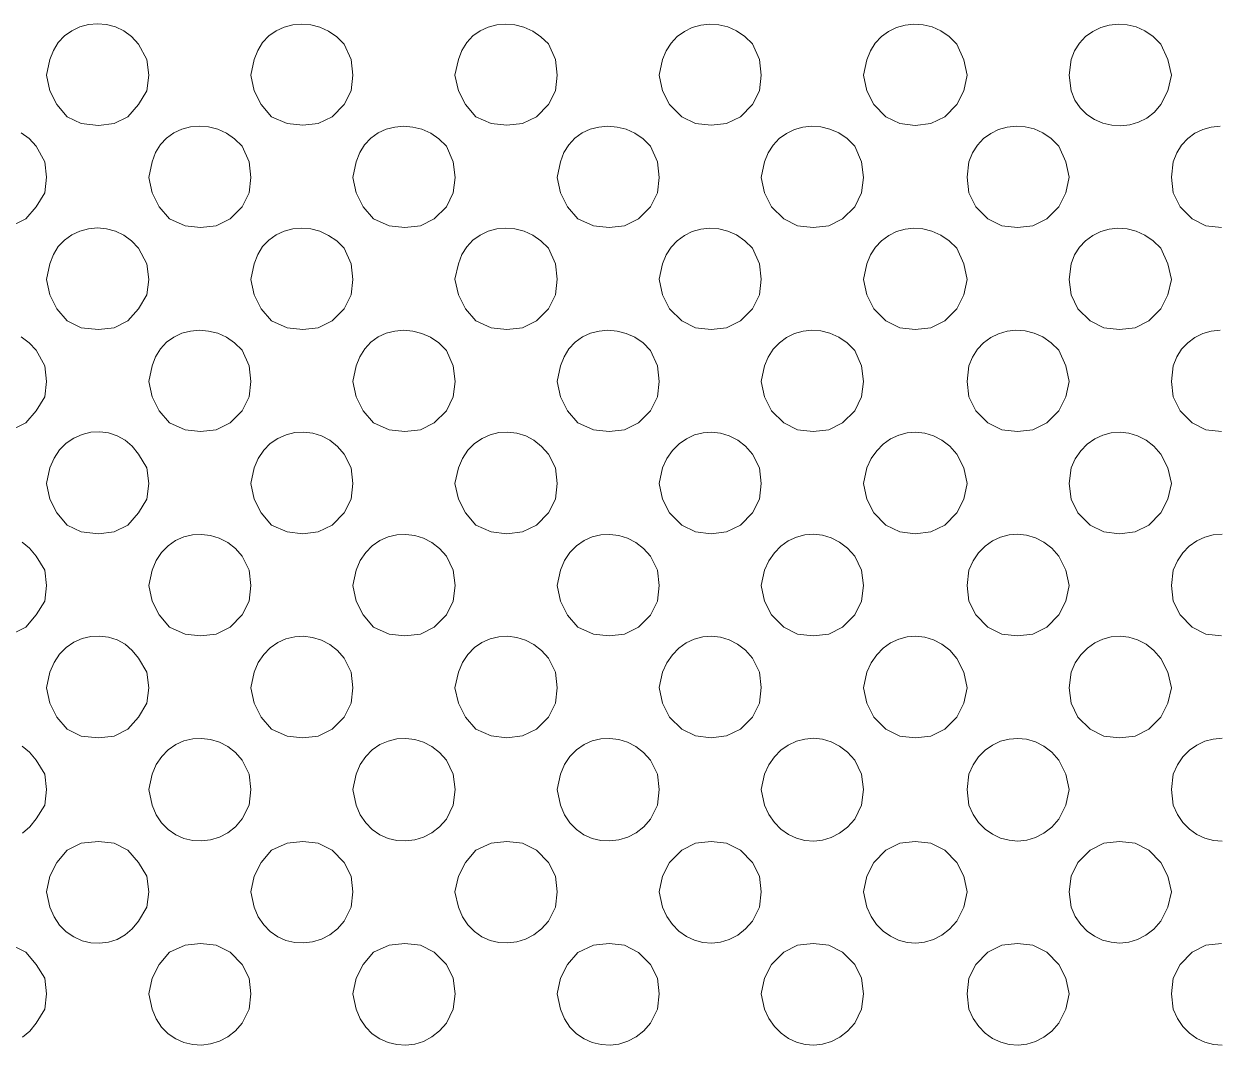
# Model space of a CAD drawing. Extents: x 0 to 248, y -13 to 228.
# Drawn here: x 89.74 to 107.47, y 74.63 to 89.83 of the extents above; entities that cross this region are included whole.
import ezdxf

# ---------------------------------------------------------------- set-up
doc = ezdxf.new("R2010")
doc.units = 0
doc.layers.add('GEOMETRY', color=7, linetype='Continuous')

msp = doc.modelspace()

# ---------------------------------------------------------------- linework, layer by layer
at = {"layer": 'GEOMETRY', "lineweight": 13}
for points in [[(91.594, 89.066), (91.568, 89.298), (91.44, 89.529), (91.339, 89.64), (91.224, 89.725), (91.099, 89.785), (90.967, 89.82), (90.833, 89.831), (90.7, 89.819), (90.571, 89.785), (90.451, 89.728), (90.342, 89.651), (90.249, 89.553), (90.176, 89.435), (90.125, 89.298), (90.074, 89.066), (90.125, 88.836), (90.228, 88.629), (90.383, 88.449), (90.589, 88.345), (90.847, 88.318), (91.078, 88.345), (91.284, 88.449), (91.44, 88.629), (91.568, 88.836), (91.594, 89.066)], [(94.633, 89.066), (94.608, 89.298), (94.504, 89.529), (94.393, 89.638), (94.271, 89.722), (94.142, 89.781), (94.007, 89.816), (93.871, 89.828), (93.738, 89.816), (93.609, 89.783), (93.489, 89.727), (93.382, 89.65), (93.289, 89.553), (93.216, 89.435), (93.165, 89.298), (93.114, 89.066), (93.165, 88.836), (93.268, 88.629), (93.423, 88.449), (93.655, 88.345), (93.887, 88.32), (94.118, 88.345), (94.324, 88.449), (94.504, 88.629), (94.608, 88.836), (94.633, 89.066)], [(97.672, 89.066), (97.647, 89.298), (97.543, 89.531), (97.432, 89.639), (97.309, 89.722), (97.179, 89.781), (97.045, 89.816), (96.909, 89.827), (96.775, 89.816), (96.647, 89.782), (96.527, 89.727), (96.42, 89.65), (96.328, 89.552), (96.255, 89.435), (96.204, 89.298), (96.152, 89.066), (96.204, 88.836), (96.307, 88.629), (96.461, 88.449), (96.693, 88.345), (96.925, 88.32), (97.157, 88.345), (97.363, 88.449), (97.543, 88.629), (97.647, 88.836), (97.672, 89.066)], [(100.711, 89.066), (100.685, 89.298), (100.582, 89.531), (100.467, 89.642), (100.343, 89.726), (100.212, 89.785), (100.078, 89.818), (99.943, 89.827), (99.81, 89.812), (99.684, 89.776), (99.566, 89.719), (99.459, 89.641), (99.368, 89.545), (99.295, 89.43), (99.243, 89.298), (99.191, 89.066), (99.243, 88.836), (99.346, 88.629), (99.526, 88.449), (99.732, 88.345), (99.964, 88.32), (100.195, 88.345), (100.402, 88.449), (100.582, 88.629), (100.685, 88.836), (100.711, 89.066)], [(103.775, 89.066), (103.723, 89.296), (103.621, 89.529), (103.507, 89.641), (103.383, 89.726), (103.252, 89.784), (103.118, 89.818), (102.983, 89.827), (102.85, 89.813), (102.724, 89.776), (102.605, 89.719), (102.499, 89.641), (102.408, 89.544), (102.334, 89.428), (102.282, 89.296), (102.23, 89.066), (102.282, 88.834), (102.384, 88.629), (102.565, 88.449), (102.771, 88.345), (103.003, 88.318), (103.235, 88.345), (103.44, 88.449), (103.621, 88.629), (103.723, 88.834), (103.775, 89.066)], [(106.814, 89.066), (106.762, 89.298), (106.659, 89.529), (106.545, 89.641), (106.421, 89.726), (106.291, 89.784), (106.156, 89.817), (106.022, 89.827), (105.889, 89.813), (105.762, 89.776), (105.644, 89.719), (105.538, 89.641), (105.447, 89.545), (105.373, 89.43), (105.321, 89.298), (105.294, 89.066), (105.321, 88.834), (105.379, 88.696), (105.459, 88.579), (105.558, 88.482), (105.671, 88.407), (105.795, 88.353), (105.926, 88.322), (106.061, 88.314), (106.196, 88.328), (106.327, 88.367), (106.45, 88.429), (106.562, 88.516), (106.659, 88.629), (106.762, 88.834), (106.814, 89.066)], [(93.114, 87.545), (93.088, 87.778), (92.985, 88.011), (92.873, 88.12), (92.751, 88.204), (92.621, 88.263), (92.486, 88.297), (92.35, 88.309), (92.216, 88.297), (92.088, 88.263), (91.968, 88.207), (91.861, 88.13), (91.769, 88.033), (91.697, 87.915), (91.646, 87.778), (91.594, 87.545), (91.646, 87.316), (91.748, 87.108), (91.903, 86.929), (92.135, 86.825), (92.367, 86.8), (92.598, 86.825), (92.804, 86.929), (92.985, 87.108), (93.088, 87.316), (93.114, 87.545)], [(96.153, 87.545), (96.126, 87.778), (96.024, 88.011), (95.913, 88.119), (95.791, 88.202), (95.661, 88.261), (95.526, 88.295), (95.39, 88.307), (95.256, 88.295), (95.127, 88.262), (95.008, 88.206), (94.9, 88.13), (94.808, 88.032), (94.734, 87.915), (94.683, 87.778), (94.632, 87.545), (94.683, 87.314), (94.787, 87.108), (94.942, 86.929), (95.174, 86.825), (95.406, 86.8), (95.637, 86.825), (95.842, 86.929), (96.024, 87.108), (96.126, 87.314), (96.153, 87.545)], [(99.191, 87.545), (99.165, 87.778), (99.061, 88.011), (98.951, 88.119), (98.829, 88.202), (98.699, 88.261), (98.564, 88.295), (98.428, 88.307), (98.294, 88.295), (98.166, 88.261), (98.046, 88.206), (97.938, 88.129), (97.846, 88.032), (97.773, 87.915), (97.723, 87.778), (97.671, 87.545), (97.723, 87.314), (97.826, 87.108), (97.981, 86.929), (98.212, 86.825), (98.445, 86.799), (98.675, 86.825), (98.881, 86.929), (99.061, 87.108), (99.165, 87.314), (99.191, 87.545)], [(102.23, 87.545), (102.204, 87.778), (102.101, 88.01), (101.987, 88.122), (101.863, 88.207), (101.732, 88.265), (101.598, 88.298), (101.463, 88.307), (101.33, 88.293), (101.204, 88.257), (101.085, 88.199), (100.979, 88.122), (100.888, 88.025), (100.814, 87.91), (100.761, 87.778), (100.71, 87.545), (100.761, 87.314), (100.865, 87.108), (101.045, 86.929), (101.251, 86.825), (101.483, 86.799), (101.714, 86.825), (101.92, 86.929), (102.101, 87.108), (102.204, 87.314), (102.23, 87.545)], [(105.295, 87.546), (105.243, 87.778), (105.14, 88.011), (105.026, 88.123), (104.902, 88.207), (104.771, 88.266), (104.637, 88.299), (104.502, 88.308), (104.37, 88.294), (104.243, 88.257), (104.125, 88.2), (104.018, 88.122), (103.927, 88.025), (103.853, 87.91), (103.801, 87.778), (103.775, 87.546), (103.801, 87.314), (103.904, 87.109), (104.084, 86.929), (104.291, 86.825), (104.523, 86.8), (104.754, 86.825), (104.96, 86.929), (105.14, 87.109), (105.243, 87.314), (105.295, 87.546)], [(91.594, 86.027), (91.568, 86.259), (91.44, 86.49), (91.339, 86.601), (91.224, 86.686), (91.099, 86.746), (90.968, 86.781), (90.833, 86.792), (90.7, 86.781), (90.571, 86.746), (90.451, 86.69), (90.342, 86.612), (90.249, 86.514), (90.176, 86.396), (90.125, 86.259), (90.074, 86.027), (90.125, 85.797), (90.228, 85.59), (90.383, 85.41), (90.589, 85.306), (90.847, 85.281), (91.078, 85.306), (91.284, 85.41), (91.44, 85.59), (91.568, 85.797), (91.594, 86.027)], [(94.633, 86.027), (94.608, 86.259), (94.504, 86.49), (94.393, 86.599), (94.271, 86.682), (94.142, 86.742), (94.007, 86.777), (93.871, 86.788), (93.738, 86.777), (93.609, 86.744), (93.489, 86.688), (93.382, 86.611), (93.289, 86.514), (93.216, 86.396), (93.165, 86.259), (93.114, 86.027), (93.165, 85.797), (93.268, 85.59), (93.423, 85.41), (93.655, 85.306), (93.887, 85.281), (94.118, 85.306), (94.324, 85.41), (94.504, 85.59), (94.608, 85.797), (94.633, 86.027)], [(97.672, 86.029), (97.647, 86.259), (97.543, 86.492), (97.432, 86.6), (97.31, 86.683), (97.18, 86.742), (97.045, 86.777), (96.909, 86.788), (96.775, 86.777), (96.646, 86.743), (96.527, 86.687), (96.419, 86.611), (96.327, 86.513), (96.254, 86.396), (96.204, 86.259), (96.152, 86.029), (96.204, 85.797), (96.307, 85.59), (96.461, 85.41), (96.693, 85.306), (96.925, 85.281), (97.157, 85.306), (97.363, 85.41), (97.543, 85.59), (97.647, 85.797), (97.672, 86.029)], [(100.711, 86.029), (100.685, 86.259), (100.582, 86.492), (100.467, 86.603), (100.343, 86.688), (100.213, 86.746), (100.078, 86.779), (99.943, 86.788), (99.811, 86.774), (99.684, 86.738), (99.566, 86.68), (99.46, 86.603), (99.368, 86.506), (99.295, 86.391), (99.243, 86.259), (99.191, 86.029), (99.243, 85.797), (99.346, 85.59), (99.526, 85.41), (99.732, 85.306), (99.964, 85.281), (100.195, 85.306), (100.402, 85.41), (100.582, 85.59), (100.685, 85.797), (100.711, 86.029)], [(103.775, 86.027), (103.723, 86.259), (103.621, 86.49), (103.505, 86.602), (103.381, 86.687), (103.25, 86.745), (103.116, 86.779), (102.981, 86.788), (102.85, 86.773), (102.724, 86.737), (102.607, 86.68), (102.501, 86.602), (102.41, 86.505), (102.336, 86.39), (102.282, 86.259), (102.23, 86.027), (102.282, 85.797), (102.384, 85.59), (102.565, 85.408), (102.771, 85.306), (103.003, 85.281), (103.235, 85.306), (103.44, 85.408), (103.621, 85.59), (103.723, 85.797), (103.775, 86.027)], [(106.814, 86.027), (106.762, 86.259), (106.659, 86.49), (106.544, 86.602), (106.419, 86.687), (106.288, 86.746), (106.154, 86.779), (106.019, 86.788), (105.888, 86.773), (105.762, 86.737), (105.644, 86.679), (105.538, 86.602), (105.447, 86.505), (105.374, 86.39), (105.321, 86.259), (105.294, 86.027), (105.321, 85.797), (105.422, 85.59), (105.603, 85.41), (105.808, 85.306), (106.041, 85.281), (106.273, 85.306), (106.478, 85.41), (106.659, 85.59), (106.762, 85.797), (106.814, 86.027)], [(93.114, 84.507), (93.088, 84.739), (92.985, 84.972), (92.873, 85.081), (92.751, 85.165), (92.621, 85.224), (92.486, 85.258), (92.35, 85.27), (92.216, 85.258), (92.088, 85.224), (91.968, 85.168), (91.861, 85.091), (91.769, 84.994), (91.697, 84.876), (91.646, 84.739), (91.594, 84.507), (91.646, 84.277), (91.748, 84.07), (91.903, 83.89), (92.135, 83.788), (92.367, 83.761), (92.598, 83.788), (92.804, 83.89), (92.985, 84.07), (93.088, 84.277), (93.114, 84.507)], [(96.153, 84.506), (96.126, 84.739), (96.024, 84.97), (95.913, 85.08), (95.79, 85.164), (95.66, 85.223), (95.526, 85.258), (95.39, 85.27), (95.257, 85.258), (95.129, 85.225), (95.009, 85.169), (94.902, 85.092), (94.809, 84.994), (94.735, 84.876), (94.683, 84.739), (94.632, 84.506), (94.683, 84.277), (94.787, 84.069), (94.942, 83.89), (95.174, 83.786), (95.406, 83.761), (95.637, 83.786), (95.842, 83.89), (96.024, 84.069), (96.126, 84.277), (96.153, 84.506)], [(99.191, 84.506), (99.165, 84.739), (99.061, 84.97), (98.951, 85.08), (98.829, 85.164), (98.699, 85.223), (98.565, 85.258), (98.429, 85.27), (98.296, 85.258), (98.168, 85.225), (98.048, 85.169), (97.94, 85.092), (97.848, 84.994), (97.775, 84.876), (97.723, 84.739), (97.671, 84.506), (97.723, 84.277), (97.826, 84.069), (97.981, 83.89), (98.212, 83.786), (98.445, 83.761), (98.675, 83.786), (98.881, 83.89), (99.061, 84.069), (99.165, 84.277), (99.191, 84.506)], [(102.23, 84.506), (102.204, 84.739), (102.101, 84.969), (101.987, 85.082), (101.863, 85.167), (101.732, 85.226), (101.598, 85.26), (101.464, 85.269), (101.332, 85.255), (101.206, 85.219), (101.088, 85.161), (100.982, 85.084), (100.89, 84.987), (100.815, 84.871), (100.761, 84.739), (100.71, 84.506), (100.761, 84.277), (100.865, 84.069), (101.045, 83.89), (101.251, 83.786), (101.483, 83.76), (101.714, 83.786), (101.92, 83.89), (102.101, 84.069), (102.204, 84.277), (102.23, 84.506)], [(105.295, 84.507), (105.243, 84.739), (105.14, 84.972), (105.025, 85.084), (104.901, 85.169), (104.77, 85.227), (104.636, 85.26), (104.501, 85.269), (104.369, 85.255), (104.242, 85.218), (104.125, 85.161), (104.019, 85.083), (103.927, 84.986), (103.853, 84.871), (103.801, 84.739), (103.775, 84.507), (103.801, 84.277), (103.904, 84.07), (104.084, 83.89), (104.291, 83.786), (104.523, 83.761), (104.754, 83.786), (104.96, 83.89), (105.14, 84.07), (105.243, 84.277), (105.295, 84.507)], [(91.594, 82.989), (91.568, 83.219), (91.44, 83.425), (91.35, 83.542), (91.243, 83.632), (91.125, 83.698), (90.998, 83.74), (90.867, 83.757), (90.734, 83.75), (90.604, 83.719), (90.481, 83.665), (90.368, 83.587), (90.268, 83.487), (90.186, 83.364), (90.125, 83.219), (90.074, 82.989), (90.125, 82.757), (90.228, 82.55), (90.383, 82.37), (90.589, 82.266), (90.847, 82.241), (91.078, 82.266), (91.284, 82.37), (91.44, 82.55), (91.568, 82.757), (91.594, 82.989)], [(94.633, 82.989), (94.608, 83.219), (94.504, 83.425), (94.403, 83.541), (94.289, 83.631), (94.165, 83.696), (94.035, 83.736), (93.901, 83.752), (93.768, 83.745), (93.638, 83.714), (93.516, 83.659), (93.404, 83.582), (93.305, 83.483), (93.225, 83.362), (93.165, 83.219), (93.114, 82.989), (93.165, 82.757), (93.268, 82.55), (93.423, 82.37), (93.655, 82.266), (93.887, 82.241), (94.118, 82.266), (94.324, 82.37), (94.504, 82.55), (94.608, 82.757), (94.633, 82.989)], [(97.672, 82.989), (97.647, 83.219), (97.543, 83.425), (97.442, 83.541), (97.328, 83.631), (97.205, 83.696), (97.074, 83.736), (96.94, 83.752), (96.807, 83.745), (96.677, 83.714), (96.555, 83.66), (96.443, 83.583), (96.344, 83.483), (96.264, 83.362), (96.204, 83.219), (96.152, 82.989), (96.204, 82.757), (96.307, 82.55), (96.461, 82.37), (96.693, 82.266), (96.925, 82.241), (97.157, 82.266), (97.363, 82.37), (97.543, 82.55), (97.647, 82.757), (97.672, 82.989)], [(100.711, 82.989), (100.685, 83.219), (100.582, 83.425), (100.476, 83.544), (100.36, 83.635), (100.235, 83.7), (100.106, 83.739), (99.974, 83.753), (99.844, 83.743), (99.717, 83.71), (99.597, 83.654), (99.487, 83.576), (99.389, 83.477), (99.307, 83.358), (99.243, 83.219), (99.191, 82.989), (99.243, 82.757), (99.346, 82.552), (99.526, 82.37), (99.732, 82.266), (99.964, 82.241), (100.195, 82.266), (100.402, 82.37), (100.582, 82.552), (100.685, 82.757), (100.711, 82.989)], [(103.775, 82.989), (103.723, 83.219), (103.621, 83.425), (103.515, 83.544), (103.398, 83.635), (103.274, 83.699), (103.144, 83.738), (103.013, 83.752), (102.882, 83.742), (102.756, 83.708), (102.636, 83.652), (102.525, 83.575), (102.428, 83.476), (102.346, 83.358), (102.282, 83.219), (102.23, 82.989), (102.282, 82.757), (102.384, 82.55), (102.565, 82.37), (102.771, 82.266), (103.003, 82.241), (103.235, 82.266), (103.44, 82.37), (103.621, 82.55), (103.723, 82.757), (103.775, 82.989)], [(106.814, 82.989), (106.762, 83.219), (106.659, 83.425), (106.553, 83.544), (106.437, 83.634), (106.312, 83.699), (106.183, 83.738), (106.051, 83.752), (105.92, 83.741), (105.794, 83.708), (105.674, 83.652), (105.563, 83.574), (105.466, 83.476), (105.384, 83.357), (105.321, 83.219), (105.294, 82.989), (105.321, 82.757), (105.422, 82.55), (105.603, 82.37), (105.808, 82.266), (106.041, 82.241), (106.273, 82.266), (106.478, 82.37), (106.659, 82.55), (106.762, 82.757), (106.814, 82.989)], [(93.114, 81.47), (93.088, 81.7), (92.985, 81.907), (92.884, 82.021), (92.77, 82.111), (92.645, 82.175), (92.515, 82.215), (92.381, 82.231), (92.248, 82.224), (92.118, 82.193), (91.995, 82.139), (91.884, 82.062), (91.786, 81.963), (91.705, 81.843), (91.646, 81.7), (91.594, 81.47), (91.646, 81.238), (91.748, 81.031), (91.903, 80.851), (92.135, 80.747), (92.367, 80.722), (92.598, 80.747), (92.804, 80.851), (92.985, 81.031), (93.088, 81.238), (93.114, 81.47)], [(96.153, 81.468), (96.126, 81.7), (96.024, 81.907), (95.922, 82.021), (95.808, 82.111), (95.683, 82.175), (95.553, 82.215), (95.419, 82.231), (95.286, 82.224), (95.157, 82.193), (95.034, 82.139), (94.922, 82.062), (94.824, 81.963), (94.743, 81.843), (94.683, 81.7), (94.632, 81.468), (94.683, 81.238), (94.787, 81.031), (94.942, 80.851), (95.174, 80.747), (95.406, 80.722), (95.637, 80.747), (95.842, 80.851), (96.024, 81.031), (96.126, 81.238), (96.153, 81.468)], [(99.191, 81.467), (99.165, 81.7), (99.061, 81.907), (98.96, 82.021), (98.846, 82.111), (98.722, 82.175), (98.592, 82.215), (98.458, 82.231), (98.325, 82.224), (98.195, 82.193), (98.073, 82.139), (97.961, 82.062), (97.863, 81.963), (97.783, 81.843), (97.723, 81.7), (97.671, 81.467), (97.723, 81.238), (97.826, 81.03), (97.981, 80.851), (98.212, 80.747), (98.445, 80.722), (98.675, 80.747), (98.881, 80.851), (99.061, 81.03), (99.165, 81.238), (99.191, 81.467)], [(102.23, 81.469), (102.204, 81.7), (102.101, 81.907), (101.994, 82.025), (101.876, 82.116), (101.751, 82.18), (101.621, 82.219), (101.49, 82.232), (101.359, 82.222), (101.233, 82.188), (101.113, 82.132), (101.003, 82.054), (100.906, 81.956), (100.824, 81.837), (100.761, 81.7), (100.71, 81.469), (100.761, 81.238), (100.865, 81.031), (101.045, 80.851), (101.251, 80.747), (101.483, 80.722), (101.714, 80.747), (101.92, 80.851), (102.101, 81.031), (102.204, 81.238), (102.23, 81.469)], [(105.295, 81.47), (105.243, 81.7), (105.14, 81.907), (105.033, 82.025), (104.915, 82.116), (104.79, 82.18), (104.66, 82.219), (104.529, 82.232), (104.398, 82.222), (104.271, 82.188), (104.152, 82.132), (104.042, 82.054), (103.945, 81.956), (103.863, 81.837), (103.801, 81.7), (103.775, 81.47), (103.801, 81.238), (103.904, 81.031), (104.084, 80.851), (104.291, 80.747), (104.523, 80.722), (104.754, 80.747), (104.96, 80.851), (105.14, 81.031), (105.243, 81.238), (105.295, 81.47)], [(91.594, 79.948), (91.568, 80.18), (91.44, 80.387), (91.349, 80.503), (91.242, 80.594), (91.123, 80.66), (90.995, 80.701), (90.864, 80.717), (90.732, 80.71), (90.602, 80.679), (90.479, 80.625), (90.366, 80.547), (90.267, 80.447), (90.186, 80.325), (90.125, 80.18), (90.074, 79.948), (90.125, 79.718), (90.228, 79.511), (90.383, 79.332), (90.589, 79.227), (90.847, 79.202), (91.078, 79.227), (91.284, 79.332), (91.44, 79.511), (91.568, 79.718), (91.594, 79.948)], [(94.633, 79.948), (94.608, 80.18), (94.504, 80.387), (94.403, 80.502), (94.289, 80.592), (94.164, 80.657), (94.034, 80.697), (93.9, 80.713), (93.767, 80.705), (93.637, 80.674), (93.515, 80.62), (93.403, 80.543), (93.305, 80.444), (93.224, 80.323), (93.165, 80.18), (93.114, 79.948), (93.165, 79.718), (93.268, 79.511), (93.423, 79.332), (93.655, 79.227), (93.887, 79.202), (94.118, 79.227), (94.324, 79.332), (94.504, 79.511), (94.608, 79.718), (94.633, 79.948)], [(97.672, 79.948), (97.647, 80.18), (97.543, 80.387), (97.442, 80.502), (97.328, 80.592), (97.204, 80.657), (97.073, 80.697), (96.939, 80.713), (96.806, 80.705), (96.676, 80.674), (96.553, 80.62), (96.441, 80.544), (96.343, 80.444), (96.263, 80.323), (96.204, 80.18), (96.152, 79.948), (96.204, 79.718), (96.307, 79.511), (96.461, 79.332), (96.693, 79.229), (96.925, 79.202), (97.157, 79.229), (97.363, 79.332), (97.543, 79.511), (97.647, 79.718), (97.672, 79.948)], [(100.711, 79.95), (100.685, 80.18), (100.582, 80.387), (100.475, 80.506), (100.358, 80.597), (100.233, 80.661), (100.104, 80.7), (99.972, 80.714), (99.841, 80.704), (99.714, 80.67), (99.595, 80.614), (99.485, 80.536), (99.387, 80.437), (99.306, 80.319), (99.243, 80.18), (99.191, 79.95), (99.243, 79.718), (99.346, 79.511), (99.526, 79.332), (99.732, 79.229), (99.964, 79.202), (100.195, 79.229), (100.402, 79.332), (100.582, 79.511), (100.685, 79.718), (100.711, 79.95)], [(103.775, 79.948), (103.723, 80.18), (103.621, 80.385), (103.515, 80.505), (103.398, 80.596), (103.273, 80.661), (103.144, 80.7), (103.013, 80.715), (102.882, 80.704), (102.756, 80.671), (102.636, 80.615), (102.526, 80.537), (102.428, 80.438), (102.346, 80.319), (102.282, 80.18), (102.23, 79.948), (102.282, 79.718), (102.384, 79.511), (102.565, 79.332), (102.771, 79.227), (103.003, 79.202), (103.235, 79.227), (103.44, 79.332), (103.621, 79.511), (103.723, 79.718), (103.775, 79.948)], [(106.814, 79.948), (106.762, 80.18), (106.659, 80.385), (106.553, 80.504), (106.437, 80.596), (106.312, 80.661), (106.182, 80.7), (106.051, 80.714), (105.92, 80.704), (105.794, 80.671), (105.674, 80.615), (105.564, 80.537), (105.466, 80.438), (105.384, 80.319), (105.321, 80.18), (105.294, 79.948), (105.321, 79.718), (105.422, 79.511), (105.603, 79.332), (105.808, 79.227), (106.041, 79.202), (106.273, 79.227), (106.478, 79.332), (106.659, 79.511), (106.762, 79.718), (106.814, 79.948)], [(93.114, 78.431), (93.088, 78.663), (92.985, 78.868), (92.884, 78.983), (92.77, 79.072), (92.646, 79.137), (92.515, 79.177), (92.382, 79.194), (92.249, 79.186), (92.119, 79.155), (91.997, 79.101), (91.885, 79.025), (91.787, 78.926), (91.706, 78.805), (91.646, 78.663), (91.594, 78.431), (91.646, 78.199), (91.705, 78.056), (91.786, 77.935), (91.884, 77.836), (91.996, 77.759), (92.119, 77.704), (92.249, 77.673), (92.382, 77.666), (92.516, 77.682), (92.647, 77.723), (92.771, 77.788), (92.885, 77.878), (92.985, 77.994), (93.088, 78.199), (93.114, 78.431)], [(96.153, 78.431), (96.126, 78.661), (96.024, 78.868), (95.922, 78.982), (95.808, 79.072), (95.683, 79.136), (95.553, 79.176), (95.419, 79.192), (95.286, 79.185), (95.157, 79.154), (95.034, 79.1), (94.922, 79.023), (94.824, 78.924), (94.743, 78.803), (94.683, 78.661), (94.632, 78.431), (94.683, 78.199), (94.743, 78.056), (94.823, 77.935), (94.922, 77.836), (95.034, 77.759), (95.156, 77.705), (95.286, 77.674), (95.42, 77.666), (95.553, 77.682), (95.684, 77.722), (95.809, 77.787), (95.923, 77.877), (96.024, 77.992), (96.126, 78.199), (96.153, 78.431)], [(99.191, 78.431), (99.165, 78.661), (99.061, 78.868), (98.96, 78.983), (98.846, 79.072), (98.722, 79.137), (98.592, 79.177), (98.458, 79.194), (98.325, 79.186), (98.195, 79.155), (98.073, 79.101), (97.961, 79.024), (97.863, 78.925), (97.783, 78.804), (97.723, 78.661), (97.671, 78.431), (97.723, 78.199), (97.782, 78.056), (97.863, 77.935), (97.96, 77.836), (98.072, 77.759), (98.195, 77.705), (98.325, 77.674), (98.459, 77.666), (98.592, 77.682), (98.723, 77.722), (98.847, 77.787), (98.961, 77.877), (99.061, 77.992), (99.165, 78.199), (99.191, 78.431)], [(102.23, 78.431), (102.204, 78.661), (102.101, 78.868), (101.994, 78.987), (101.876, 79.078), (101.751, 79.143), (101.621, 79.181), (101.49, 79.195), (101.359, 79.184), (101.233, 79.15), (101.113, 79.094), (101.003, 79.016), (100.906, 78.917), (100.825, 78.798), (100.761, 78.661), (100.71, 78.431), (100.761, 78.199), (100.824, 78.061), (100.906, 77.942), (101.004, 77.843), (101.114, 77.765), (101.234, 77.709), (101.36, 77.675), (101.491, 77.665), (101.623, 77.679), (101.752, 77.717), (101.877, 77.782), (101.995, 77.873), (102.101, 77.992), (102.204, 78.199), (102.23, 78.431)], [(105.295, 78.431), (105.243, 78.661), (105.14, 78.868), (105.033, 78.987), (104.915, 79.078), (104.79, 79.142), (104.66, 79.181), (104.529, 79.194), (104.398, 79.184), (104.272, 79.15), (104.152, 79.093), (104.043, 79.016), (103.945, 78.917), (103.864, 78.798), (103.801, 78.661), (103.775, 78.431), (103.801, 78.199), (103.864, 78.061), (103.945, 77.942), (104.043, 77.844), (104.153, 77.766), (104.272, 77.709), (104.399, 77.676), (104.53, 77.665), (104.662, 77.679), (104.791, 77.718), (104.916, 77.782), (105.033, 77.873), (105.14, 77.992), (105.243, 78.199), (105.295, 78.431)], [(91.594, 76.909), (91.568, 77.141), (91.44, 77.348), (91.284, 77.528), (91.078, 77.632), (90.847, 77.657), (90.589, 77.632), (90.383, 77.528), (90.228, 77.348), (90.125, 77.141), (90.074, 76.909), (90.125, 76.679), (90.186, 76.535), (90.267, 76.414), (90.366, 76.314), (90.479, 76.237), (90.602, 76.182), (90.732, 76.151), (90.864, 76.144), (90.996, 76.161), (91.123, 76.201), (91.242, 76.267), (91.349, 76.357), (91.44, 76.472), (91.568, 76.679), (91.594, 76.909)], [(94.633, 76.911), (94.608, 77.141), (94.504, 77.348), (94.324, 77.528), (94.118, 77.632), (93.887, 77.657), (93.655, 77.632), (93.423, 77.528), (93.268, 77.348), (93.165, 77.141), (93.114, 76.911), (93.165, 76.679), (93.224, 76.537), (93.305, 76.416), (93.403, 76.317), (93.515, 76.24), (93.637, 76.186), (93.767, 76.156), (93.9, 76.148), (94.034, 76.164), (94.164, 76.204), (94.289, 76.269), (94.403, 76.358), (94.504, 76.472), (94.608, 76.679), (94.633, 76.911)], [(97.672, 76.911), (97.647, 77.141), (97.543, 77.348), (97.363, 77.528), (97.157, 77.632), (96.925, 77.657), (96.693, 77.632), (96.461, 77.528), (96.307, 77.348), (96.204, 77.141), (96.152, 76.911), (96.204, 76.679), (96.263, 76.537), (96.343, 76.416), (96.441, 76.317), (96.553, 76.24), (96.676, 76.186), (96.806, 76.156), (96.939, 76.148), (97.073, 76.164), (97.204, 76.204), (97.328, 76.269), (97.442, 76.358), (97.543, 76.472), (97.647, 76.679), (97.672, 76.911)], [(100.711, 76.911), (100.685, 77.141), (100.582, 77.348), (100.402, 77.528), (100.195, 77.632), (99.964, 77.657), (99.732, 77.632), (99.526, 77.528), (99.346, 77.348), (99.243, 77.141), (99.191, 76.911), (99.243, 76.679), (99.306, 76.541), (99.388, 76.422), (99.486, 76.324), (99.596, 76.246), (99.717, 76.19), (99.843, 76.157), (99.974, 76.147), (100.106, 76.161), (100.235, 76.2), (100.36, 76.265), (100.476, 76.356), (100.582, 76.474), (100.685, 76.679), (100.711, 76.911)], [(103.775, 76.909), (103.723, 77.141), (103.621, 77.348), (103.44, 77.528), (103.235, 77.632), (103.003, 77.657), (102.771, 77.632), (102.565, 77.528), (102.384, 77.348), (102.282, 77.141), (102.23, 76.909), (102.282, 76.679), (102.345, 76.542), (102.426, 76.423), (102.523, 76.325), (102.633, 76.247), (102.753, 76.191), (102.88, 76.157), (103.01, 76.147), (103.142, 76.161), (103.272, 76.199), (103.397, 76.264), (103.514, 76.354), (103.621, 76.472), (103.723, 76.679), (103.775, 76.909)], [(106.814, 76.909), (106.762, 77.141), (106.659, 77.348), (106.478, 77.528), (106.273, 77.632), (106.041, 77.657), (105.808, 77.632), (105.603, 77.528), (105.422, 77.348), (105.321, 77.141), (105.294, 76.909), (105.321, 76.679), (105.383, 76.542), (105.464, 76.424), (105.561, 76.325), (105.671, 76.248), (105.791, 76.191), (105.918, 76.158), (106.049, 76.147), (106.181, 76.161), (106.311, 76.199), (106.436, 76.264), (106.553, 76.354), (106.659, 76.472), (106.762, 76.679), (106.814, 76.909)], [(93.114, 75.392), (93.088, 75.622), (92.985, 75.829), (92.804, 76.009), (92.598, 76.113), (92.367, 76.138), (92.135, 76.113), (91.903, 76.009), (91.748, 75.829), (91.646, 75.622), (91.594, 75.392), (91.646, 75.16), (91.705, 75.017), (91.786, 74.896), (91.884, 74.797), (91.996, 74.72), (92.119, 74.666), (92.249, 74.635), (92.382, 74.628), (92.516, 74.644), (92.647, 74.685), (92.771, 74.75), (92.885, 74.84), (92.985, 74.955), (93.088, 75.16), (93.114, 75.392)], [(96.153, 75.392), (96.126, 75.622), (96.024, 75.829), (95.842, 76.009), (95.637, 76.113), (95.406, 76.138), (95.174, 76.113), (94.942, 76.009), (94.787, 75.829), (94.683, 75.622), (94.632, 75.392), (94.683, 75.16), (94.743, 75.017), (94.823, 74.896), (94.922, 74.797), (95.034, 74.72), (95.156, 74.666), (95.286, 74.635), (95.42, 74.627), (95.553, 74.643), (95.684, 74.683), (95.809, 74.748), (95.923, 74.838), (96.024, 74.953), (96.126, 75.16), (96.153, 75.392)], [(99.191, 75.392), (99.165, 75.622), (99.061, 75.829), (98.881, 76.008), (98.675, 76.113), (98.445, 76.138), (98.212, 76.113), (97.981, 76.008), (97.826, 75.829), (97.723, 75.622), (97.671, 75.392), (97.723, 75.16), (97.783, 75.017), (97.863, 74.896), (97.961, 74.797), (98.074, 74.72), (98.196, 74.665), (98.326, 74.634), (98.46, 74.627), (98.593, 74.643), (98.724, 74.684), (98.848, 74.749), (98.961, 74.839), (99.061, 74.955), (99.165, 75.16), (99.191, 75.392)], [(102.23, 75.392), (102.204, 75.622), (102.101, 75.829), (101.92, 76.009), (101.714, 76.113), (101.483, 76.138), (101.251, 76.113), (101.045, 76.009), (100.865, 75.829), (100.761, 75.622), (100.71, 75.392), (100.761, 75.16), (100.825, 75.022), (100.908, 74.903), (101.006, 74.804), (101.116, 74.726), (101.236, 74.67), (101.363, 74.636), (101.493, 74.626), (101.624, 74.64), (101.754, 74.679), (101.878, 74.744), (101.995, 74.836), (102.101, 74.955), (102.204, 75.16), (102.23, 75.392)], [(105.295, 75.392), (105.243, 75.622), (105.14, 75.829), (104.96, 76.009), (104.754, 76.113), (104.523, 76.138), (104.291, 76.113), (104.084, 76.009), (103.904, 75.829), (103.801, 75.622), (103.775, 75.392), (103.801, 75.16), (103.864, 75.022), (103.946, 74.903), (104.044, 74.804), (104.154, 74.726), (104.275, 74.67), (104.401, 74.637), (104.532, 74.627), (104.664, 74.641), (104.793, 74.68), (104.918, 74.745), (105.034, 74.836), (105.14, 74.955), (105.243, 75.16), (105.295, 75.392)]]:
    msp.add_lwpolyline(points, close=True, dxfattribs=at)
for points in [[(107.54, 88.309), (107.408, 88.295), (107.282, 88.258), (107.164, 88.201), (107.058, 88.123), (106.967, 88.026), (106.893, 87.911), (106.84, 87.778), (106.814, 87.546), (106.84, 87.314), (106.943, 87.109), (107.123, 86.929), (107.329, 86.825), (107.561, 86.8)], [(89.559, 86.825), (89.765, 86.929), (89.92, 87.109), (90.049, 87.316), (90.075, 87.546), (90.075, 87.546), (90.049, 87.778), (89.92, 88.011), (89.814, 88.123), (89.697, 88.209)], [(89.559, 83.788), (89.765, 83.89), (89.92, 84.07), (90.049, 84.277), (90.075, 84.507), (90.075, 84.507), (90.049, 84.739), (89.92, 84.972), (89.814, 85.084), (89.697, 85.17)], [(107.54, 85.27), (107.408, 85.256), (107.282, 85.219), (107.164, 85.162), (107.058, 85.084), (106.967, 84.987), (106.893, 84.872), (106.84, 84.739), (106.814, 84.507), (106.84, 84.277), (106.943, 84.07), (107.123, 83.89), (107.329, 83.788), (107.561, 83.761)], [(89.559, 80.747), (89.765, 80.851), (89.92, 81.031), (90.049, 81.238), (90.075, 81.47), (90.075, 81.47), (90.049, 81.7), (89.92, 81.907), (89.822, 82.025), (89.712, 82.117)], [(107.568, 82.232), (107.438, 82.222), (107.311, 82.188), (107.191, 82.132), (107.081, 82.054), (106.984, 81.956), (106.903, 81.837), (106.84, 81.7), (106.814, 81.47), (106.84, 81.238), (106.943, 81.031), (107.123, 80.851), (107.329, 80.747), (107.561, 80.722)], [(89.715, 77.783), (89.824, 77.875), (89.92, 77.994), (90.049, 78.199), (90.075, 78.431), (90.075, 78.431), (90.049, 78.661), (89.92, 78.868), (89.822, 78.986), (89.712, 79.078)], [(107.568, 79.195), (107.438, 79.184), (107.311, 79.15), (107.192, 79.094), (107.082, 79.016), (106.985, 78.917), (106.903, 78.799), (106.84, 78.661), (106.814, 78.431), (106.84, 78.199), (106.904, 78.06), (106.986, 77.941), (107.084, 77.842), (107.194, 77.764), (107.314, 77.708), (107.441, 77.675), (107.571, 77.665)], [(89.715, 74.745), (89.824, 74.837), (89.92, 74.955), (90.049, 75.16), (90.075, 75.392), (90.075, 75.392), (90.049, 75.622), (89.92, 75.829), (89.765, 76.009), (89.559, 76.113)], [(107.561, 76.138), (107.329, 76.113), (107.123, 76.009), (106.943, 75.829), (106.84, 75.622), (106.814, 75.392), (106.84, 75.16), (106.903, 75.021), (106.986, 74.902), (107.084, 74.804), (107.194, 74.726), (107.314, 74.67), (107.441, 74.637), (107.572, 74.627)]]:
    msp.add_lwpolyline(points, dxfattribs=at)

doc.saveas('drawing.dxf')
